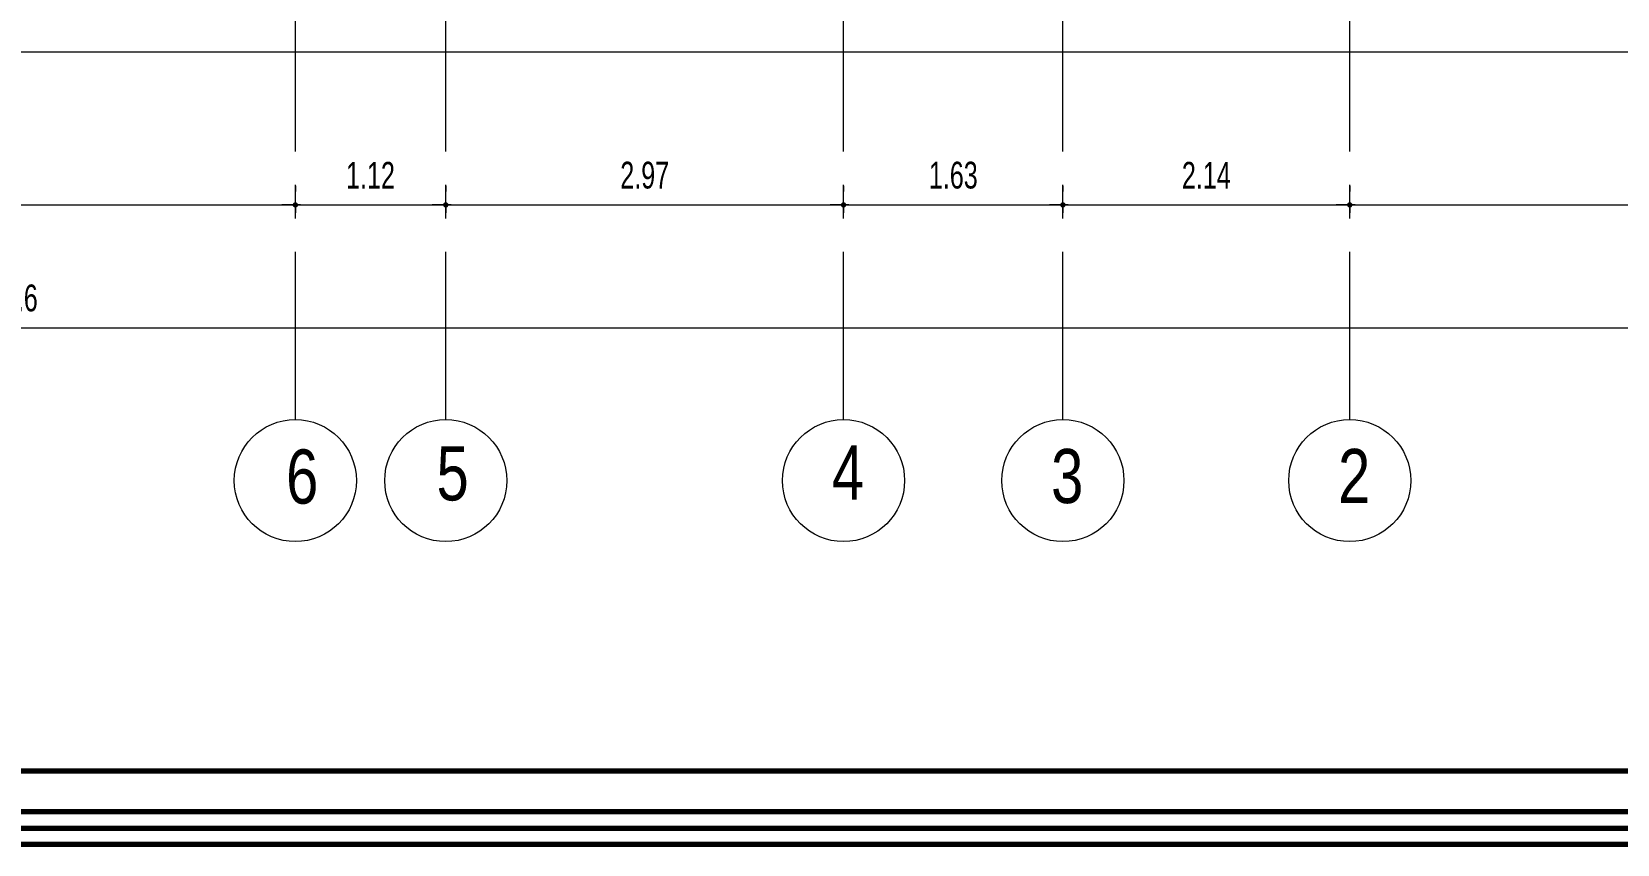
# Model space of a CAD drawing. Header units: metres. Extents: x -22 to 97, y 34 to 77.
# Drawn here: x 2.02 to 13.84, y 34.18 to 40.24 of the extents above; entities that cross this region are included whole.
import ezdxf

# ---------------------------------------------------------------- set-up
doc = ezdxf.new("R2010")
doc.units = ezdxf.units.M
doc.linetypes.add('CENTER', pattern=[2, 1.25, -0.25, 0.25, -0.25])
for name, color, linetype, lineweight in [('A-ANNO-DIMS', 211, 'Continuous', 9), ('A-ANNO-LEVL', 4, 'Continuous', 15), ('A-FLOR', 192, 'Continuous', 18), ('AXIS', 251, 'CENTER', 5), ('COL', 4, 'Continuous', 15), ('G-ANNO-TTLB-MEDM', 33, 'Continuous', 70)]:
    doc.layers.add(name, color=color, linetype=linetype, lineweight=lineweight)
doc.layers.add('text', color=3, linetype='Continuous')
doc.styles.add('_STYLE', font='XARB.SHX', dxfattribs={"width": 0.8, "height": 0.15})
doc.styles.add('xarab', font='xarab.shx', dxfattribs={"width": 0.7})
doc.dimstyles.new('ARAB', dxfattribs={"dimtxt": 0.2, "dimasz": 0.04, "dimexe": 0.1, "dimexo": 0.2, "dimgap": 0.09, "dimtad": 1, "dimzin": 0, "dimdsep": 46, "dimtxsty": 'xarab', "dimblk1": 'DOT', "dimblk2": 'DOT', "dimsah": 1, "dimcen": 0.09, "dimclrd": 1, "dimclre": 8, "dimclrt": 2, "dimadec": 0, "dimazin": 0, "dimtfac": 1, "dimtmove": 2, "dimatfit": 3, "dimldrblk": 'DOT', "dimfxl": 0, "dimtolj": 1, "dimtzin": 0, "dimarcsym": 0})

# ---------------------------------------------------------------- blocks, each defined once
blk = doc.blocks.new('DOT')
for p, q in [((0.99, 0), (-2.52, 0)), ((0, 0), (0, 1.5)), ((0, 0), (0, -1.5))]:
    blk.add_line(p, q)
at = {"const_width": 0.5}
blk.add_lwpolyline([(-0.25, 0, 1), (0.25, 0, 1)], format="xyb", close=True, dxfattribs=at)
blk = doc.blocks.new('*D258')
at = {"layer": 'A-ANNO-LEVL', "color": 8, "lineweight": -2}
for p, q in [((8826.811, -618.994), (8826.811, -619.997)), ((8794.647, -619.196), (8794.647, -619.997))]:
    blk.add_line(p, q, dxfattribs=at)
at = {"layer": 'A-ANNO-LEVL', "color": 1, "lineweight": -2}
blk.add_line((8794.687, -619.897), (8826.771, -619.897), dxfattribs=at)
at = {"layer": 'Defpoints', "color": 0}
for p in [(8826.811, -618.794), (8794.647, -618.996, 0), (8826.811, -619.897)]:
    blk.add_point(p, dxfattribs=at)
at = {"layer": 'A-ANNO-LEVL', "color": 1, "lineweight": -2, "xscale": 0.04, "yscale": 0.04, "zscale": 0.04, "rotation": 180}
blk.add_blockref('DOT', (8794.647, -619.897), dxfattribs=at)
at = {"layer": 'A-ANNO-LEVL', "color": 1, "lineweight": -2, "xscale": 0.04, "yscale": 0.04, "zscale": 0.04}
blk.add_blockref('DOT', (8826.811, -619.897), dxfattribs=at)
at = {"layer": 'A-ANNO-LEVL', "color": 2, "insert": (8810.729, -619.676), "char_height": 0.2, "attachment_point": 5, "style": 'xarab'}
blk.add_mtext('\\A1;{\\Fxarb|c0;32.6}', dxfattribs=at)
blk = doc.blocks.new('*D265')
at = {"layer": 'A-ANNO-LEVL', "color": 8, "lineweight": -2}
for p, q in [((8807.792, -618.916), (8807.792, -618.881)), ((8812.831, -618.839), (8812.831, -618.881))]:
    blk.add_line(p, q, dxfattribs=at)
at = {"layer": 'A-ANNO-LEVL', "color": 1, "lineweight": -2}
blk.add_line((8807.832, -618.981), (8812.791, -618.981), dxfattribs=at)
at = {"layer": 'Defpoints', "color": 0}
for p in [(8812.831, -618.981), (8807.792, -619.116), (8812.831, -619.039)]:
    blk.add_point(p, dxfattribs=at)
at = {"layer": 'A-ANNO-LEVL', "color": 1, "lineweight": -2, "xscale": 0.04, "yscale": 0.04, "zscale": 0.04, "rotation": 180}
blk.add_blockref('DOT', (8807.792, -618.981), dxfattribs=at)
at = {"layer": 'A-ANNO-LEVL', "color": 1, "lineweight": -2, "xscale": 0.04, "yscale": 0.04, "zscale": 0.04}
blk.add_blockref('DOT', (8812.831, -618.981), dxfattribs=at)
at = {"layer": 'A-ANNO-LEVL', "color": 2, "insert": (8810.311, -618.763), "char_height": 0.2, "attachment_point": 5, "style": 'xarab'}
blk.add_mtext('\\A1;5.04', dxfattribs=at)
blk = doc.blocks.new('*D266')
at = {"layer": 'A-ANNO-LEVL', "color": 8, "lineweight": -2}
for p, q in [((8812.831, -618.839), (8812.831, -618.881)), ((8813.952, -618.839), (8813.952, -618.881))]:
    blk.add_line(p, q, dxfattribs=at)
at = {"layer": 'A-ANNO-LEVL', "color": 1, "lineweight": -2}
blk.add_line((8812.871, -618.981), (8813.912, -618.981), dxfattribs=at)
at = {"layer": 'Defpoints', "color": 0}
for p in [(8813.952, -618.981), (8812.831, -619.039), (8813.952, -619.039)]:
    blk.add_point(p, dxfattribs=at)
at = {"layer": 'A-ANNO-LEVL', "color": 1, "lineweight": -2, "xscale": 0.04, "yscale": 0.04, "zscale": 0.04, "rotation": 180}
blk.add_blockref('DOT', (8812.831, -618.981), dxfattribs=at)
at = {"layer": 'A-ANNO-LEVL', "color": 1, "lineweight": -2, "xscale": 0.04, "yscale": 0.04, "zscale": 0.04}
blk.add_blockref('DOT', (8813.952, -618.981), dxfattribs=at)
at = {"layer": 'A-ANNO-LEVL', "color": 2, "insert": (8813.391, -618.76), "char_height": 0.2, "attachment_point": 5, "style": 'xarab'}
blk.add_mtext('\\A1;1.12', dxfattribs=at)
blk = doc.blocks.new('*D267')
at = {"layer": 'A-ANNO-LEVL', "color": 8, "lineweight": -2}
for p, q in [((8813.952, -618.839), (8813.952, -618.881)), ((8816.917, -618.839), (8816.917, -618.881))]:
    blk.add_line(p, q, dxfattribs=at)
at = {"layer": 'A-ANNO-LEVL', "color": 1, "lineweight": -2}
blk.add_line((8813.992, -618.981), (8816.877, -618.981), dxfattribs=at)
at = {"layer": 'Defpoints', "color": 0}
for p in [(8816.917, -618.981), (8813.952, -619.039), (8816.917, -619.039)]:
    blk.add_point(p, dxfattribs=at)
at = {"layer": 'A-ANNO-LEVL', "color": 1, "lineweight": -2, "xscale": 0.04, "yscale": 0.04, "zscale": 0.04, "rotation": 180}
blk.add_blockref('DOT', (8813.952, -618.981), dxfattribs=at)
at = {"layer": 'A-ANNO-LEVL', "color": 1, "lineweight": -2, "xscale": 0.04, "yscale": 0.04, "zscale": 0.04}
blk.add_blockref('DOT', (8816.917, -618.981), dxfattribs=at)
at = {"layer": 'A-ANNO-LEVL', "color": 2, "insert": (8815.435, -618.76), "char_height": 0.2, "attachment_point": 5, "style": 'xarab'}
blk.add_mtext('\\A1;2.97', dxfattribs=at)
blk = doc.blocks.new('*D268')
at = {"layer": 'A-ANNO-LEVL', "color": 8, "lineweight": -2}
for p, q in [((8816.917, -618.839), (8816.917, -618.881)), ((8818.552, -618.839), (8818.552, -618.881))]:
    blk.add_line(p, q, dxfattribs=at)
at = {"layer": 'A-ANNO-LEVL', "color": 1, "lineweight": -2}
blk.add_line((8816.957, -618.981), (8818.512, -618.981), dxfattribs=at)
at = {"layer": 'Defpoints', "color": 0}
for p in [(8818.552, -618.981), (8816.917, -619.039), (8818.552, -619.039)]:
    blk.add_point(p, dxfattribs=at)
at = {"layer": 'A-ANNO-LEVL', "color": 1, "lineweight": -2, "xscale": 0.04, "yscale": 0.04, "zscale": 0.04, "rotation": 180}
blk.add_blockref('DOT', (8816.917, -618.981), dxfattribs=at)
at = {"layer": 'A-ANNO-LEVL', "color": 1, "lineweight": -2, "xscale": 0.04, "yscale": 0.04, "zscale": 0.04}
blk.add_blockref('DOT', (8818.552, -618.981), dxfattribs=at)
at = {"layer": 'A-ANNO-LEVL', "color": 2, "insert": (8817.735, -618.76), "char_height": 0.2, "attachment_point": 5, "style": 'xarab'}
blk.add_mtext('\\A1;1.63', dxfattribs=at)
blk = doc.blocks.new('*D269')
at = {"layer": 'A-ANNO-LEVL', "color": 8, "lineweight": -2}
for p, q in [((8818.552, -618.839), (8818.552, -618.881)), ((8820.69, -618.839), (8820.69, -618.881))]:
    blk.add_line(p, q, dxfattribs=at)
at = {"layer": 'A-ANNO-LEVL', "color": 1, "lineweight": -2}
blk.add_line((8818.592, -618.981), (8820.65, -618.981), dxfattribs=at)
at = {"layer": 'Defpoints', "color": 0}
for p in [(8820.69, -618.981), (8818.552, -619.039), (8820.69, -619.039)]:
    blk.add_point(p, dxfattribs=at)
at = {"layer": 'A-ANNO-LEVL', "color": 1, "lineweight": -2, "xscale": 0.04, "yscale": 0.04, "zscale": 0.04, "rotation": 180}
blk.add_blockref('DOT', (8818.552, -618.981), dxfattribs=at)
at = {"layer": 'A-ANNO-LEVL', "color": 1, "lineweight": -2, "xscale": 0.04, "yscale": 0.04, "zscale": 0.04}
blk.add_blockref('DOT', (8820.69, -618.981), dxfattribs=at)
at = {"layer": 'A-ANNO-LEVL', "color": 2, "insert": (8819.621, -618.76), "char_height": 0.2, "attachment_point": 5, "style": 'xarab'}
blk.add_mtext('\\A1;{\\Fxarb|c0;2.14}', dxfattribs=at)
blk = doc.blocks.new('*D270')
at = {"layer": 'A-ANNO-LEVL', "color": 8, "lineweight": -2}
for p, q in [((8826.811, -618.794), (8826.811, -618.881)), ((8820.69, -618.839), (8820.69, -618.881))]:
    blk.add_line(p, q, dxfattribs=at)
at = {"layer": 'A-ANNO-LEVL', "color": 1, "lineweight": -2}
blk.add_line((8820.73, -618.981), (8826.771, -618.981), dxfattribs=at)
at = {"layer": 'Defpoints', "color": 0}
for p in [(8826.811, -618.981), (8826.811, -618.994, 0), (8820.69, -619.039)]:
    blk.add_point(p, dxfattribs=at)
at = {"layer": 'A-ANNO-LEVL', "color": 1, "lineweight": -2, "xscale": 0.04, "yscale": 0.04, "zscale": 0.04, "rotation": 180}
blk.add_blockref('DOT', (8820.69, -618.981), dxfattribs=at)
at = {"layer": 'A-ANNO-LEVL', "color": 1, "lineweight": -2, "xscale": 0.04, "yscale": 0.04, "zscale": 0.04}
blk.add_blockref('DOT', (8826.811, -618.981), dxfattribs=at)
at = {"layer": 'A-ANNO-LEVL', "color": 2, "insert": (8823.751, -618.76), "char_height": 0.2, "attachment_point": 5, "style": 'xarab'}
blk.add_mtext('\\A1;6.44', dxfattribs=at)
blk = doc.blocks.new('rtgr')
at = {"layer": 'AXIS', "linetype": 'CENTER'}
for p, q in [((8812.831, -620.582, 0), (8812.831, -584.112, 0)), ((8813.952, -620.582, 0), (8813.952, -584.112, 0)), ((8816.917, -620.582, 0), (8816.917, -584.112, 0)), ((8818.552, -620.582, 0), (8818.552, -584.112, 0)), ((8820.69, -620.582, 0), (8820.69, -584.112, 0))]:
    blk.add_line(p, q, dxfattribs=at)
at = {"layer": 'COL'}
for centre in [(8812.831, -621.037, 0), (8813.952, -621.037, 0), (8816.917, -621.037, 0), (8818.552, -621.037, 0), (8820.69, -621.037, 0)]:
    blk.add_circle(centre, 0.455, dxfattribs=at)
at = {"layer": 'text', "style": '_STYLE', "width": 0.8}
for s, p in [('6', (8812.762, -621.209, 0)), ('5', (8813.883, -621.185, 0)), ('4', (8816.83, -621.179, 0)), ('3', (8818.464, -621.205, 0)), ('2', (8820.603, -621.205, 0))]:
    blk.add_text(s, height=0.404, dxfattribs=at).set_placement(p)
at = {"layer": 'A-ANNO-LEVL'}
dim = blk.add_linear_dim(base=(8812.831, -618.981, 0), p1=(8807.792, -619.116, 0), p2=(8812.831, -619.039, 0), dimstyle='ARAB', dxfattribs=at)
dim.commit()
dim.dimension.update_dxf_attribs({"geometry": '*D265', "text_midpoint": (8810.311, -618.763, 0)})
for base, p1, p2, text, picture, middle in [((8813.952, -618.981, 0), (8812.831, -619.039, 0), (8813.952, -619.039, 0), '1.12', '*D266', (8813.391, -618.76, 0)), ((8816.917, -618.981, 0), (8813.952, -619.039, 0), (8816.917, -619.039, 0), '2.97', '*D267', (8815.435, -618.76, 0)), ((8818.552, -618.981, 0), (8816.917, -619.039, 0), (8818.552, -619.039, 0), '1.63', '*D268', (8817.735, -618.76, 0)), ((8820.69, -618.981, 0), (8818.552, -619.039, 0), (8820.69, -619.039, 0), '{\\Fxarb|c0;2.14}', '*D269', (8819.621, -618.76, 0)), ((8826.811, -618.981, 0), (8820.69, -619.039, 0), (8826.811, -618.994, 0), '6.44', '*D270', (8823.751, -618.76, 0)), ((8826.811, -619.897, 0), (8794.647, -618.996, 0), (8826.811, -618.794, 0), '{\\Fxarb|c0;32.6}', '*D258', (8810.729, -619.676, 0))]:
    dim = blk.add_linear_dim(base=base, p1=p1, p2=p2, text=text, dimstyle='ARAB', dxfattribs=at)
    dim.commit()
    dim.dimension.update_dxf_attribs({"geometry": picture, "text_midpoint": middle})

msp = doc.modelspace()

# ---------------------------------------------------------------- linework, layer by layer
at = {"layer": 'A-FLOR'}
msp.add_line((-14.31455, 40.09263), (18.58545, 40.09263), dxfattribs=at)
at = {"layer": 'G-ANNO-TTLB-MEDM'}
for points in [[(-22.31363, 76.99575), (-22.2861, 34.18173), (34.27819, 34.18173), (34.25066, 76.99575)], [(-22.16474, 76.80089), (-22.16474, 34.30309), (34.15683, 34.30309), (34.15683, 76.80089)], [(-22.00789, 76.54085), (25.54041, 76.54085), (25.54041, 34.42445), (-22.00789, 34.42445)], [(-21.7045, 76.20728), (25.23702, 76.20728), (25.23702, 34.72784), (-21.7045, 34.72784)]]:
    msp.add_lwpolyline(points, close=True, dxfattribs=at)

# ---------------------------------------------------------------- block references
at = {"layer": 'A-ANNO-DIMS'}
msp.add_blockref('rtgr', (-8808.84499, 657.93152, -0.00003), dxfattribs=at)

doc.saveas('drawing.dxf')
